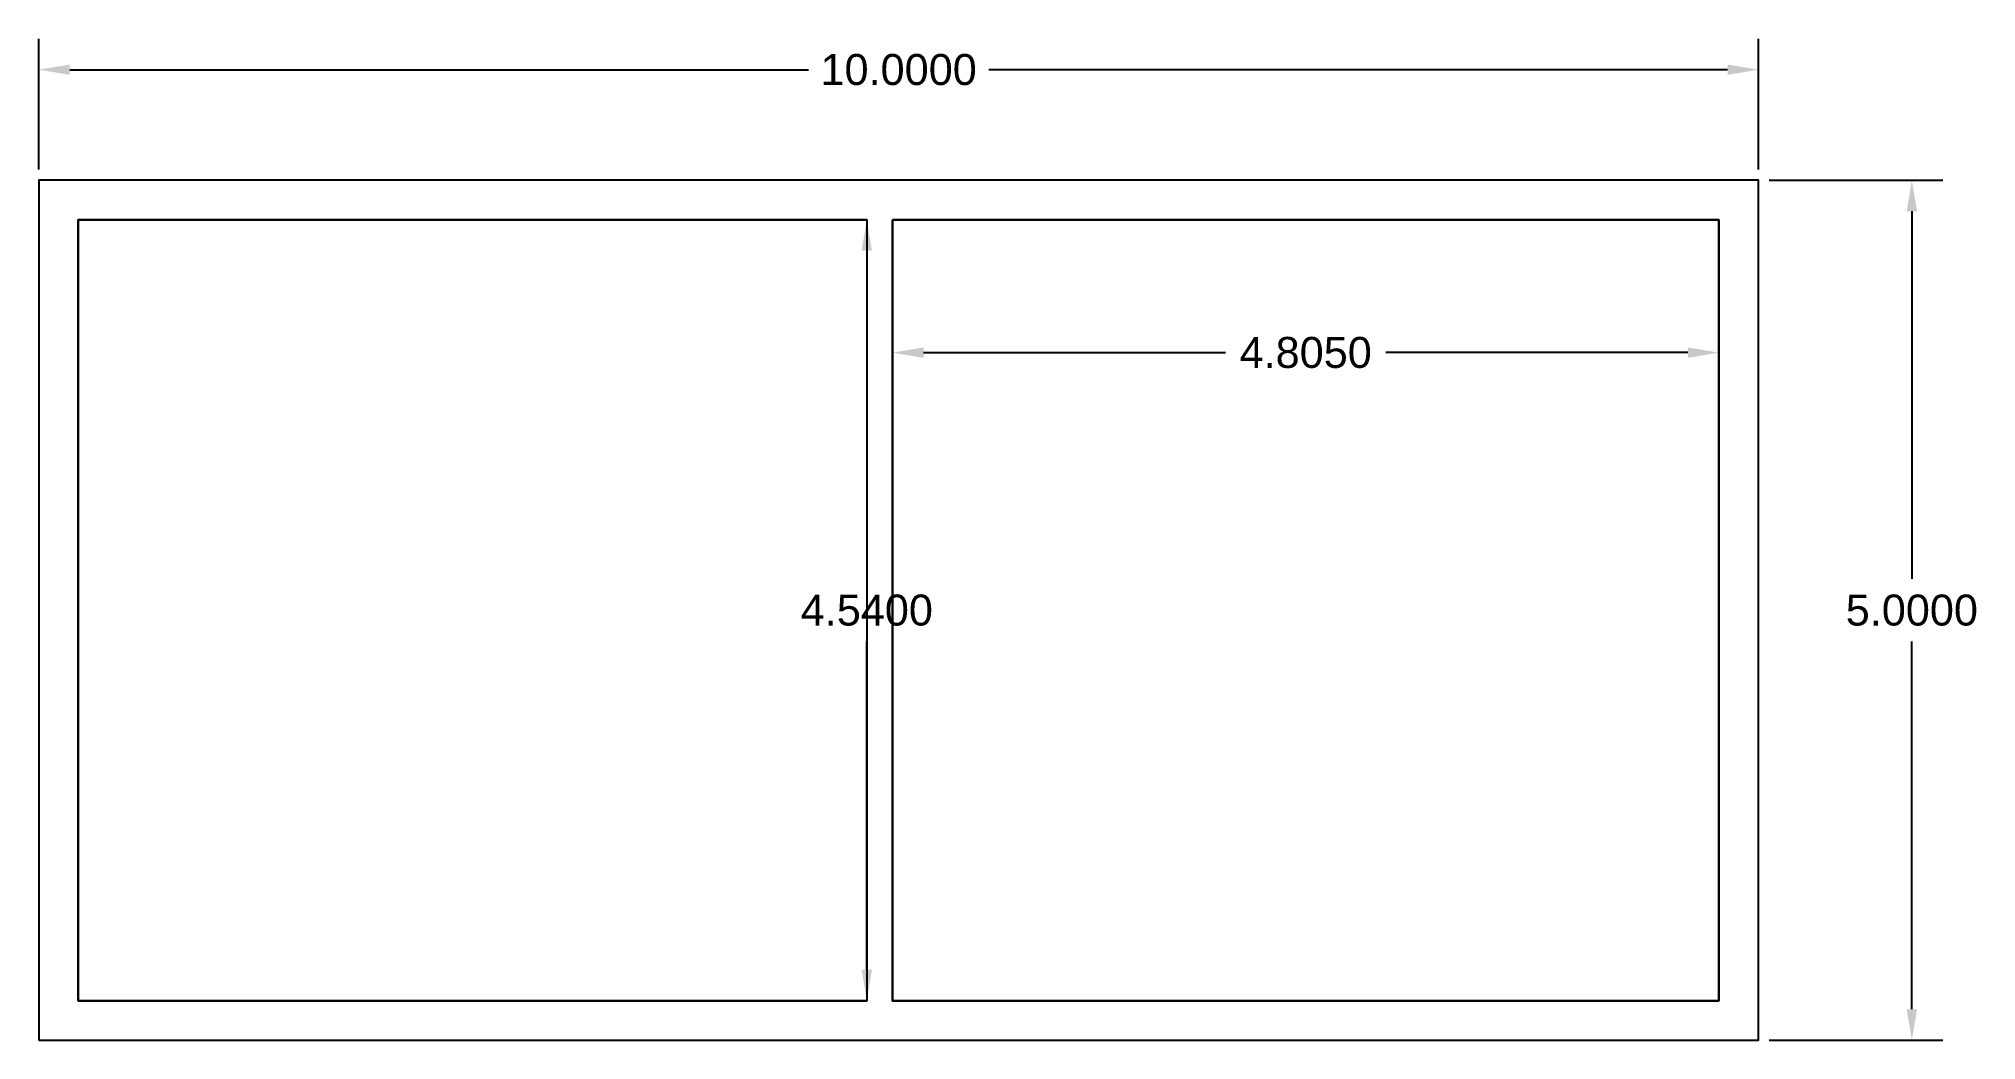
# Model space of a CAD drawing. Header units: millimetres. Extents: x 42.8 to 54.1, y 40 to 45.8.
import ezdxf

# ---------------------------------------------------------------- set-up
doc = ezdxf.new("R2010")
doc.units = ezdxf.units.MM
doc.header["$MEASUREMENT"] = 0
doc.styles.get("Standard").update_dxf_attribs({"font": 'Arial.ttf'})
doc.dimstyles.get("Standard").update_dxf_attribs({"dimtxt": 0.18, "dimasz": 0.18, "dimexe": 0.18, "dimexo": 0.0625, "dimgap": 0.09, "dimtad": 0, "dimtih": 1, "dimtoh": 1, "dimdec": 4, "dimzin": 0, "dimdsep": 46, "dimtxsty": 'Standard', "dimcen": 0.09, "dimadec": 0, "dimazin": 0, "dimtfac": 1, "dimtdec": 4, "dimtofl": 0, "dimtmove": 0, "dimatfit": 3, "dimfxl": 1, "dimtolj": 1, "dimtzin": 0, "dimarcsym": 0})

# ---------------------------------------------------------------- blocks, each defined once
blk = doc.blocks.new('*D8')
at = {"color": 0, "lineweight": -2, "transparency": 16777216}
for p, q in [((42.836, 45.046), (42.836, 45.806)), ((52.836, 45.046), (52.836, 45.806)), ((43.016, 45.626), (47.311, 45.626)), ((52.656, 45.626), (48.36, 45.626))]:
    blk.add_line(p, q, dxfattribs=at)
at = {"color": 0, "transparency": 16777216}
for points in [[(43.016, 45.656), (43.016, 45.596), (42.836, 45.626)], [(52.656, 45.656), (52.656, 45.596), (52.836, 45.626)]]:
    blk.add_solid(points, dxfattribs=at)
at = {"layer": 'Defpoints', "color": 0, "transparency": 16777216}
for p in [(52.836, 45.626), (42.836, 44.983), (52.836, 44.983)]:
    blk.add_point(p, dxfattribs=at)
at = {"color": 0, "transparency": 16777216, "insert": (47.836, 45.626), "char_height": 0.18, "attachment_point": 5}
blk.add_mtext('\\A1;10.0000', dxfattribs=at)
blk = doc.blocks.new('*D9')
at = {"color": 0, "lineweight": -2, "transparency": 16777216}
for p, q in [((52.898, 44.983), (53.908, 44.983)), ((53.728, 44.803), (53.728, 42.665)), ((53.728, 40.163), (53.728, 42.301)), ((52.898, 39.983), (53.908, 39.983))]:
    blk.add_line(p, q, dxfattribs=at)
at = {"color": 0, "transparency": 16777216}
for points in [[(53.698, 44.803), (53.758, 44.803), (53.728, 44.983)], [(53.698, 40.163), (53.758, 40.163), (53.728, 39.983)]]:
    blk.add_solid(points, dxfattribs=at)
at = {"layer": 'Defpoints', "color": 0, "transparency": 16777216}
for p in [(52.836, 44.983), (52.836, 39.983), (53.728, 39.983)]:
    blk.add_point(p, dxfattribs=at)
at = {"color": 0, "transparency": 16777216, "insert": (53.728, 42.483), "char_height": 0.18, "attachment_point": 5}
blk.add_mtext('\\A1;5.0000', dxfattribs=at)
blk = doc.blocks.new('*D10')
at = {"color": 0, "lineweight": -2, "transparency": 16777216}
for p, q in [((47.801, 44.691), (47.801, 43.801)), ((52.606, 44.691), (52.606, 43.801)), ((47.981, 43.981), (49.736, 43.981)), ((52.426, 43.981), (50.67, 43.981))]:
    blk.add_line(p, q, dxfattribs=at)
at = {"color": 0, "transparency": 16777216}
for points in [[(47.981, 44.011), (47.981, 43.951), (47.801, 43.981)], [(52.426, 44.011), (52.426, 43.951), (52.606, 43.981)]]:
    blk.add_solid(points, dxfattribs=at)
at = {"layer": 'Defpoints', "color": 0, "transparency": 16777216}
for p in [(47.801, 44.753), (52.606, 44.753), (47.801, 43.981)]:
    blk.add_point(p, dxfattribs=at)
at = {"color": 0, "transparency": 16777216, "insert": (50.203, 43.981), "char_height": 0.18, "attachment_point": 5}
blk.add_mtext('\\A1;4.8050', dxfattribs=at)
blk = doc.blocks.new('*D11')
at = {"color": 0, "lineweight": -2, "transparency": 16777216}
for p, q in [((47.588, 44.753), (47.471, 44.753)), ((47.651, 44.573), (47.651, 42.665)), ((47.651, 40.393), (47.651, 42.301)), ((47.588, 40.213), (47.471, 40.213))]:
    blk.add_line(p, q, dxfattribs=at)
at = {"color": 0, "transparency": 16777216}
for points in [[(47.621, 44.573), (47.681, 44.573), (47.651, 44.753)], [(47.621, 40.393), (47.681, 40.393), (47.651, 40.213)]]:
    blk.add_solid(points, dxfattribs=at)
at = {"layer": 'Defpoints', "color": 0, "transparency": 16777216}
for p in [(47.651, 44.753), (47.651, 40.213), (47.651, 40.213)]:
    blk.add_point(p, dxfattribs=at)
at = {"color": 0, "transparency": 16777216, "insert": (47.651, 42.483), "char_height": 0.18, "attachment_point": 5}
blk.add_mtext('\\A1;4.5400', dxfattribs=at)

msp = doc.modelspace()

# ---------------------------------------------------------------- linework, layer by layer
for p, q in [((47.65064, 44.7531), (47.65064, 40.2131)), ((52.60564, 44.7531), (47.80064, 44.7531)), ((47.80064, 44.7531), (47.80064, 40.2131))]:
    msp.add_line(p, q)
for points in [[(42.83564, 39.9831), (52.83564, 39.9831), (52.83564, 44.9831), (42.83564, 44.9831)], [(43.06564, 44.7531), (47.65064, 44.7531), (47.65064, 40.2131), (43.06564, 40.2131)], [(47.80064, 44.7531), (52.60564, 44.7531), (52.60564, 40.2131), (47.80064, 40.2131)]]:
    msp.add_lwpolyline(points, close=True)
for points in [[(47.65064, 44.7531), (43.06564, 44.7531), (43.06564, 40.2131), (47.65064, 40.2131)], [(47.80064, 40.2131), (52.60564, 40.2131), (52.60564, 44.7531), (47.80064, 44.7531)]]:
    msp.add_lwpolyline(points)

# ---------------------------------------------------------------- dimensions: what is measured, and where the dimension line sits
for base, p1, p2, picture, middle in [((52.83564, 45.62601), (42.83564, 44.9831), (52.83564, 44.9831), '*D8', (47.83564, 45.62601)), ((47.80064, 43.98121), (52.60564, 44.7531), (47.80064, 44.7531), '*D10', (50.20314, 43.98121))]:
    dim = msp.add_linear_dim(base=base, p1=p1, p2=p2, dimstyle='Standard')
    dim.commit()
    dim.dimension.update_dxf_attribs({"geometry": picture, "text_midpoint": middle})
for base, p1, p2, picture, middle in [((53.72756, 39.9831), (52.83564, 44.9831), (52.83564, 39.9831), '*D9', (53.72756, 42.4831)), ((47.65064, 40.2131), (47.65064, 44.7531), (47.65064, 40.2131), '*D11', (47.65064, 42.4831))]:
    dim = msp.add_linear_dim(base=base, p1=p1, p2=p2, angle=90, dimstyle='Standard')
    dim.commit()
    dim.dimension.update_dxf_attribs({"geometry": picture, "text_midpoint": middle})

doc.saveas('drawing.dxf')
